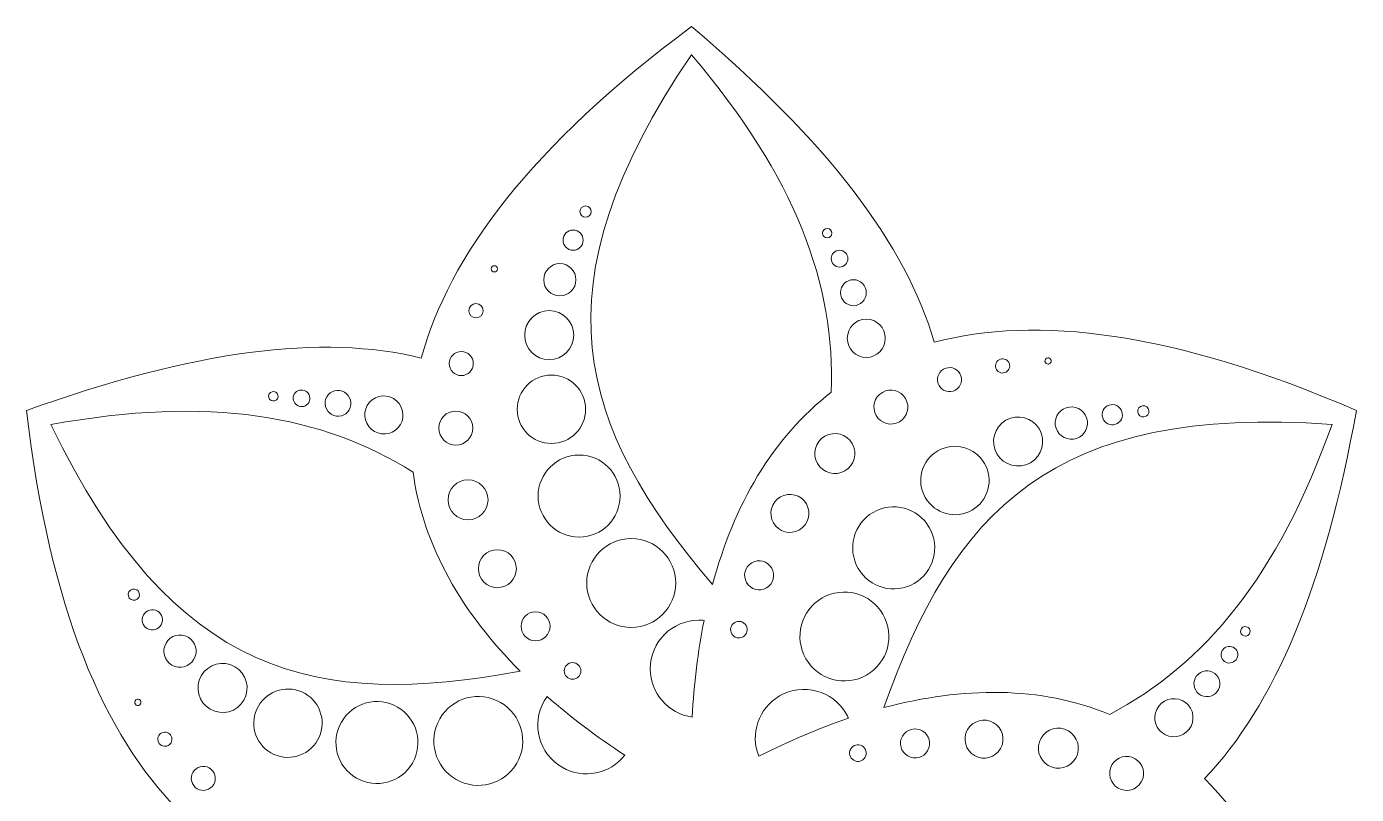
# Model space of a CAD drawing. Header units: millimetres. Extents: x -358 to 358, y -389 to 389.
# Drawn here: x -110 to 109.9, y 262.3 to 389.3 of the extents above; entities that cross this region are included whole.
import ezdxf

# ---------------------------------------------------------------- set-up
doc = ezdxf.new("R2010")
doc.units = ezdxf.units.MM
doc.header["$MEASUREMENT"] = 0
doc.layers.add('layer 1', color=7, linetype='Continuous')

msp = doc.modelspace()

# ---------------------------------------------------------------- linework, layer by layer
at = {"layer": 'layer 1', "lineweight": 9}
for points, knots in [([(109.9438, 198.7675), (106.1863, 231.5782), (97.0294, 252.5979), (84.8132, 264.8811), (84.8132, 264.8811), (96.4713, 277.024), (104.774, 296.9196), (109.9438, 325.7675), (109.9438, 325.7675), (79.65, 338.9186), (56.8682, 341.4985), (40.1225, 337.0605), (40.1225, 337.0605), (35.4354, 353.2282), (22.3568, 370.3664), (-0.0413, 389.2675), (-0.0413, 389.2675), (-26.5774, 369.6079), (-40.2024, 351.1681), (-44.732, 334.4469), (-44.732, 334.4469), (-61.0772, 338.4715), (-82.4585, 335.7141), (-110.0264, 325.7675), (-110.0264, 325.7675), (-106.2689, 292.9568), (-97.112, 271.9371), (-84.8958, 259.6539), (-84.8958, 259.6539), (-96.5539, 247.511), (-104.8566, 227.6154), (-110.0264, 198.7675), (-110.0264, 198.7675), (-79.7326, 185.6164), (-56.9508, 183.0365), (-40.2051, 187.4745), (-40.2051, 187.4745), (-35.518, 171.3068), (-22.4394, 154.1686), (-0.0413, 135.2675), (-0.0413, 135.2675), (26.4948, 154.9271), (40.1198, 173.3669), (44.6494, 190.0881), (44.6494, 190.0881), (60.9946, 186.0635), (82.3759, 188.8209), (109.9438, 198.7675)], [0, 0, 0, 0, 0.07692308, 0.07692308, 0.07692308, 0.07692308, 0.15384615, 0.15384615, 0.15384615, 0.15384615, 0.23076923, 0.23076923, 0.23076923, 0.23076923, 0.30769231, 0.30769231, 0.30769231, 0.30769231, 0.38461538, 0.38461538, 0.38461538, 0.38461538, 0.46153846, 0.46153846, 0.46153846, 0.46153846, 0.53846154, 0.53846154, 0.53846154, 0.53846154, 0.61538462, 0.61538462, 0.61538462, 0.61538462, 0.69230769, 0.69230769, 0.69230769, 0.69230769, 0.76923077, 0.76923077, 0.76923077, 0.76923077, 0.84615385, 0.84615385, 0.84615385, 0.84615385, 1, 1, 1, 1]), ([(23.0891, 328.798), (13.2586, 321.2312), (6.9636, 310.0219), (3.4417, 297.0092), (3.4417, 297.0092), (-18.7718, 322.9944), (-26.2431, 346.1304), (-0.0415, 384.6166), (-0.0415, 384.6166), (17.2397, 364.2708), (23.7495, 346.57), (23.0891, 328.798)], [0, 0, 0, 0, 0.25, 0.25, 0.25, 0.25, 0.5, 0.5, 0.5, 0.5, 1, 1, 1, 1]), ([(-16.6159, 358.6722), (-16.6159, 358.1547), (-17.0352, 357.7354), (-17.5527, 357.7354), (-17.5527, 357.7354), (-18.0698, 357.7354), (-18.4891, 358.1547), (-18.4891, 358.6722), (-18.4891, 358.6722), (-18.4891, 359.1894), (-18.0698, 359.6087), (-17.5527, 359.6087), (-17.5527, 359.6087), (-17.0352, 359.6087), (-16.6159, 359.1894), (-16.6159, 358.6722)], [0, 0, 0, 0, 0.2, 0.2, 0.2, 0.2, 0.4, 0.4, 0.4, 0.4, 0.6, 0.6, 0.6, 0.6, 1, 1, 1, 1]), ([(-17.9557, 353.9474), (-17.9557, 353.0252), (-18.7033, 352.2777), (-19.6255, 352.2777), (-19.6255, 352.2777), (-20.5477, 352.2777), (-21.2953, 353.0252), (-21.2953, 353.9474), (-21.2953, 353.9474), (-21.2953, 354.8696), (-20.5477, 355.6172), (-19.6255, 355.6172), (-19.6255, 355.6172), (-18.7033, 355.6172), (-17.9557, 354.8696), (-17.9557, 353.9474)], [0, 0, 0, 0, 0.2, 0.2, 0.2, 0.2, 0.4, 0.4, 0.4, 0.4, 0.6, 0.6, 0.6, 0.6, 1, 1, 1, 1]), ([(22.4064, 354.3014), (21.9711, 354.3014), (21.6232, 354.6571), (21.6232, 355.0908), (21.6232, 355.0908), (21.6232, 355.5242), (21.9713, 355.8801), (22.4064, 355.8801), (22.4064, 355.8801), (22.8414, 355.8801), (23.1896, 355.5244), (23.1896, 355.0908), (23.1896, 355.0908), (23.1896, 354.6571), (22.8416, 354.3014), (22.4064, 354.3014)], [0, 0, 0, 0, 0.2, 0.2, 0.2, 0.2, 0.4, 0.4, 0.4, 0.4, 0.6, 0.6, 0.6, 0.6, 1, 1, 1, 1]), ([(24.4446, 349.5002), (23.6808, 349.5002), (23.0705, 350.1246), (23.0705, 350.8854), (23.0705, 350.8854), (23.0705, 351.6459), (23.6813, 352.2706), (24.4446, 352.2706), (24.4446, 352.2706), (25.208, 352.2706), (25.819, 351.6462), (25.819, 350.8854), (25.819, 350.8854), (25.819, 350.1246), (25.2083, 349.5002), (24.4446, 349.5002)], [0, 0, 0, 0, 0.2, 0.2, 0.2, 0.2, 0.4, 0.4, 0.4, 0.4, 0.6, 0.6, 0.6, 0.6, 1, 1, 1, 1]), ([(-19.1496, 347.3925), (-19.1496, 345.9186), (-20.3443, 344.7239), (-21.8183, 344.7239), (-21.8183, 344.7239), (-23.2922, 344.7239), (-24.4869, 345.9186), (-24.4869, 347.3925), (-24.4869, 347.3925), (-24.4869, 348.8665), (-23.2922, 350.0612), (-21.8183, 350.0612), (-21.8183, 350.0612), (-20.3443, 350.0612), (-19.1496, 348.8665), (-19.1496, 347.3925)], [0, 0, 0, 0, 0.2, 0.2, 0.2, 0.2, 0.4, 0.4, 0.4, 0.4, 0.6, 0.6, 0.6, 0.6, 1, 1, 1, 1]), ([(-32.1245, 349.1937), (-32.1245, 348.9078), (-32.3553, 348.677), (-32.6412, 348.677), (-32.6412, 348.677), (-32.9271, 348.677), (-33.1578, 348.9078), (-33.1578, 349.1937), (-33.1578, 349.1937), (-33.1578, 349.4796), (-32.9271, 349.7103), (-32.6412, 349.7103), (-32.6412, 349.7103), (-32.3553, 349.7103), (-32.1245, 349.4796), (-32.1245, 349.1937)], [0, 0, 0, 0, 0.2, 0.2, 0.2, 0.2, 0.4, 0.4, 0.4, 0.4, 0.6, 0.6, 0.6, 0.6, 1, 1, 1, 1]), ([(26.7395, 343.1061), (25.555, 343.1061), (24.6084, 344.0744), (24.6084, 345.2545), (24.6084, 345.2545), (24.6084, 346.4339), (25.5555, 347.4029), (26.7395, 347.4029), (26.7395, 347.4029), (27.9235, 347.4029), (28.8713, 346.4346), (28.8713, 345.2545), (28.8713, 345.2545), (28.8713, 344.0744), (27.9241, 343.1061), (26.7395, 343.1061)], [0, 0, 0, 0, 0.2, 0.2, 0.2, 0.2, 0.4, 0.4, 0.4, 0.4, 0.6, 0.6, 0.6, 0.6, 1, 1, 1, 1]), ([(-34.5144, 342.2714), (-34.5144, 341.622), (-35.0398, 341.0966), (-35.6892, 341.0966), (-35.6892, 341.0966), (-36.3385, 341.0966), (-36.8639, 341.622), (-36.8639, 342.2714), (-36.8639, 342.2714), (-36.8639, 342.9208), (-36.3385, 343.4461), (-35.6892, 343.4461), (-35.6892, 343.4461), (-35.0398, 343.4461), (-34.5144, 342.9208), (-34.5144, 342.2714)], [0, 0, 0, 0, 0.2, 0.2, 0.2, 0.2, 0.4, 0.4, 0.4, 0.4, 0.6, 0.6, 0.6, 0.6, 1, 1, 1, 1]), ([(-19.5176, 338.2458), (-19.5176, 336.0034), (-21.3352, 334.1856), (-23.5777, 334.1856), (-23.5777, 334.1856), (-25.8201, 334.1856), (-27.6379, 336.0034), (-27.6379, 338.2458), (-27.6379, 338.2458), (-27.6379, 340.4883), (-25.8201, 342.3059), (-23.5777, 342.3059), (-23.5777, 342.3059), (-21.3352, 342.3059), (-19.5176, 340.4883), (-19.5176, 338.2458)], [0, 0, 0, 0, 0.2, 0.2, 0.2, 0.2, 0.4, 0.4, 0.4, 0.4, 0.6, 0.6, 0.6, 0.6, 1, 1, 1, 1]), ([(28.869, 334.5518), (27.1233, 334.5518), (25.7281, 335.9789), (25.7281, 337.718), (25.7281, 337.718), (25.7281, 339.4565), (27.1241, 340.8843), (28.869, 340.8843), (28.869, 340.8843), (30.614, 340.8843), (32.0108, 339.4574), (32.0108, 337.718), (32.0108, 337.718), (32.0108, 335.9789), (30.6148, 334.5518), (28.869, 334.5518)], [0, 0, 0, 0, 0.2, 0.2, 0.2, 0.2, 0.4, 0.4, 0.4, 0.4, 0.6, 0.6, 0.6, 0.6, 1, 1, 1, 1]), ([(-38.1208, 331.5392), (-39.2208, 331.5392), (-40.1111, 332.4297), (-40.1111, 333.5297), (-40.1111, 333.5297), (-40.1111, 334.6295), (-39.2206, 335.52), (-38.1208, 335.52), (-38.1208, 335.52), (-37.0207, 335.52), (-36.1302, 334.6297), (-36.1302, 333.5297), (-36.1302, 333.5297), (-36.1302, 332.4297), (-37.0207, 331.5392), (-38.1208, 331.5392)], [0, 0, 0, 0, 0.2, 0.2, 0.2, 0.2, 0.4, 0.4, 0.4, 0.4, 0.6, 0.6, 0.6, 0.6, 1, 1, 1, 1]), ([(52.0075, 332.124), (51.4451, 331.7994), (50.7276, 331.9916), (50.4028, 332.554), (50.4028, 332.554), (50.0782, 333.1164), (50.2704, 333.834), (50.8328, 334.1588), (50.8328, 334.1588), (51.3952, 334.4834), (52.1128, 334.2912), (52.4376, 333.7288), (52.4376, 333.7288), (52.7622, 333.1664), (52.5699, 332.4488), (52.0075, 332.124)], [0, 0, 0, 0, 0.2, 0.2, 0.2, 0.2, 0.4, 0.4, 0.4, 0.4, 0.6, 0.6, 0.6, 0.6, 1, 1, 1, 1]), ([(58.4916, 333.7046), (58.3486, 333.9522), (58.4331, 334.2674), (58.6806, 334.4103), (58.6806, 334.4103), (58.9283, 334.5533), (59.2435, 334.4688), (59.3865, 334.2213), (59.3865, 334.2213), (59.5294, 333.9736), (59.445, 333.6584), (59.1973, 333.5154), (59.1973, 333.5154), (58.9498, 333.3725), (58.6345, 333.457), (58.4916, 333.7046)], [0, 0, 0, 0, 0.2, 0.2, 0.2, 0.2, 0.4, 0.4, 0.4, 0.4, 0.6, 0.6, 0.6, 0.6, 1, 1, 1, 1]), ([(43.6292, 329.1525), (42.6765, 328.6025), (41.46, 328.9284), (40.91, 329.8811), (40.91, 329.8811), (40.36, 330.8338), (40.6861, 332.0501), (41.6386, 332.6001), (41.6386, 332.6001), (42.5912, 333.15), (43.8076, 332.824), (44.3575, 331.8715), (44.3575, 331.8715), (44.9075, 330.9189), (44.5817, 329.7025), (43.6292, 329.1525)], [0, 0, 0, 0, 0.2, 0.2, 0.2, 0.2, 0.4, 0.4, 0.4, 0.4, 0.6, 0.6, 0.6, 0.6, 1, 1, 1, 1]), ([(-17.5614, 325.9649), (-17.5614, 322.8414), (-20.0932, 320.3096), (-23.2166, 320.3096), (-23.2166, 320.3096), (-26.3401, 320.3096), (-28.872, 322.8414), (-28.872, 325.9649), (-28.872, 325.9649), (-28.872, 329.0883), (-26.3401, 331.6201), (-23.2166, 331.6201), (-23.2166, 331.6201), (-20.0932, 331.6201), (-17.5614, 329.0883), (-17.5614, 325.9649)], [0, 0, 0, 0, 0.2, 0.2, 0.2, 0.2, 0.4, 0.4, 0.4, 0.4, 0.6, 0.6, 0.6, 0.6, 1, 1, 1, 1]), ([(-46.0931, 315.564), (-44.4553, 303.2671), (-37.8954, 292.2111), (-28.3871, 282.6547), (-28.3871, 282.6547), (-61.9975, 276.4098), (-85.7698, 281.5075), (-105.9988, 323.442), (-105.9988, 323.442), (-79.738, 328.235), (-61.1539, 325.0221), (-46.0931, 315.564)], [0, 0, 0, 0, 0.25, 0.25, 0.25, 0.25, 0.5, 0.5, 0.5, 0.5, 1, 1, 1, 1]), ([(-68.5211, 327.7247), (-68.7387, 327.3478), (-69.2208, 327.2245), (-69.5963, 327.4411), (-69.5963, 327.4411), (-69.9717, 327.658), (-70.1059, 328.1373), (-69.8884, 328.514), (-69.8884, 328.514), (-69.6709, 328.8909), (-69.1886, 329.0146), (-68.8132, 328.7977), (-68.8132, 328.7977), (-68.4377, 328.581), (-68.3034, 328.1016), (-68.5211, 327.7247)], [0, 0, 0, 0, 0.2, 0.2, 0.2, 0.2, 0.4, 0.4, 0.4, 0.4, 0.6, 0.6, 0.6, 0.6, 1, 1, 1, 1]), ([(-63.3441, 327.0892), (-63.726, 326.4278), (-64.5719, 326.2114), (-65.2307, 326.5918), (-65.2307, 326.5918), (-65.8893, 326.9721), (-66.1249, 327.8133), (-65.7433, 328.4744), (-65.7433, 328.4744), (-65.3616, 329.1355), (-64.5154, 329.3526), (-63.8565, 328.9722), (-63.8565, 328.9722), (-63.1976, 328.5917), (-62.9621, 327.7507), (-63.3441, 327.0892)], [0, 0, 0, 0, 0.2, 0.2, 0.2, 0.2, 0.4, 0.4, 0.4, 0.4, 0.6, 0.6, 0.6, 0.6, 1, 1, 1, 1]), ([(-56.6592, 325.8796), (-57.2515, 324.8538), (-58.5633, 324.5182), (-59.5854, 325.1082), (-59.5854, 325.1082), (-60.6068, 325.698), (-60.9723, 327.0027), (-60.3804, 328.0282), (-60.3804, 328.0282), (-59.7883, 329.0534), (-58.4758, 329.3901), (-57.4539, 328.8), (-57.4539, 328.8), (-56.4318, 328.21), (-56.0668, 326.9055), (-56.6592, 325.8796)], [0, 0, 0, 0, 0.2, 0.2, 0.2, 0.2, 0.4, 0.4, 0.4, 0.4, 0.6, 0.6, 0.6, 0.6, 1, 1, 1, 1]), ([(-48.1862, 323.4467), (-49.0591, 321.9349), (-50.9925, 321.4402), (-52.4987, 322.3098), (-52.4987, 322.3098), (-54.0043, 323.179), (-54.5427, 325.1019), (-53.6703, 326.6129), (-53.6703, 326.6129), (-52.7978, 328.1242), (-50.8636, 328.6204), (-49.3574, 327.7507), (-49.3574, 327.7507), (-47.8512, 326.8811), (-47.3132, 324.9586), (-48.1862, 323.4467)], [0, 0, 0, 0, 0.2, 0.2, 0.2, 0.2, 0.4, 0.4, 0.4, 0.4, 0.6, 0.6, 0.6, 0.6, 1, 1, 1, 1]), ([(34.3425, 323.9035), (32.9985, 323.1276), (31.2814, 323.5876), (30.5054, 324.9318), (30.5054, 324.9318), (29.7295, 326.2758), (30.1895, 327.9928), (31.5335, 328.7689), (31.5335, 328.7689), (32.8777, 329.5448), (34.5947, 329.0848), (35.3708, 327.7408), (35.3708, 327.7408), (36.1467, 326.3966), (35.6867, 324.6796), (34.3425, 323.9035)], [0, 0, 0, 0, 0.2, 0.2, 0.2, 0.2, 0.4, 0.4, 0.4, 0.4, 0.6, 0.6, 0.6, 0.6, 1, 1, 1, 1]), ([(-36.2278, 322.8628), (-36.2278, 321.3108), (-37.4848, 320.0538), (-39.0368, 320.0538), (-39.0368, 320.0538), (-40.5887, 320.0538), (-41.8457, 321.3108), (-41.8457, 322.8628), (-41.8457, 322.8628), (-41.8457, 324.4148), (-40.5887, 325.6718), (-39.0368, 325.6718), (-39.0368, 325.6718), (-37.4848, 325.6718), (-36.2278, 324.4148), (-36.2278, 322.8628)], [0, 0, 0, 0, 0.2, 0.2, 0.2, 0.2, 0.4, 0.4, 0.4, 0.4, 0.6, 0.6, 0.6, 0.6, 1, 1, 1, 1]), ([(69.1409, 275.5014), (57.6726, 280.2315), (44.8176, 280.0782), (31.7875, 276.622), (31.7875, 276.622), (43.1844, 308.852), (59.4852, 326.8905), (105.916, 323.4421), (105.916, 323.4421), (96.9365, 298.3033), (84.862, 283.8154), (69.1409, 275.5014)], [0, 0, 0, 0, 0.25, 0.25, 0.25, 0.25, 0.5, 0.5, 0.5, 0.5, 1, 1, 1, 1]), ([(60.4796, 322.3552), (59.7426, 323.6315), (60.18, 325.2636), (61.4563, 326.0004), (61.4563, 326.0004), (62.7329, 326.7375), (64.3648, 326.3002), (65.1018, 325.0238), (65.1018, 325.0238), (65.8388, 323.7473), (65.4015, 322.1152), (64.125, 321.3782), (64.125, 321.3782), (62.8485, 320.6414), (61.2166, 321.0786), (60.4796, 322.3552)], [0, 0, 0, 0, 0.2, 0.2, 0.2, 0.2, 0.4, 0.4, 0.4, 0.4, 0.6, 0.6, 0.6, 0.6, 1, 1, 1, 1]), ([(70.3986, 323.6218), (69.6, 323.1608), (68.5788, 323.4343), (68.1176, 324.233), (68.1176, 324.233), (67.6566, 325.0317), (67.9303, 326.0529), (68.7288, 326.5139), (68.7288, 326.5139), (69.5275, 326.9751), (70.5487, 326.7014), (71.0099, 325.9027), (71.0099, 325.9027), (71.4709, 325.104), (71.1973, 324.083), (70.3986, 323.6218)], [0, 0, 0, 0, 0.2, 0.2, 0.2, 0.2, 0.4, 0.4, 0.4, 0.4, 0.6, 0.6, 0.6, 0.6, 1, 1, 1, 1]), ([(75.1604, 324.8239), (74.7121, 324.5651), (74.1395, 324.7186), (73.8807, 325.1667), (73.8807, 325.1667), (73.6222, 325.6147), (73.7755, 326.1875), (74.2238, 326.4462), (74.2238, 326.4462), (74.6715, 326.7048), (75.2443, 326.5513), (75.5029, 326.1033), (75.5029, 326.1033), (75.7617, 325.6552), (75.6082, 325.0824), (75.1604, 324.8239)], [0, 0, 0, 0, 0.2, 0.2, 0.2, 0.2, 0.4, 0.4, 0.4, 0.4, 0.6, 0.6, 0.6, 0.6, 1, 1, 1, 1]), ([(56.0196, 317.1235), (54.0777, 316.0024), (51.5946, 316.6675), (50.4733, 318.6098), (50.4733, 318.6098), (49.3522, 320.5517), (50.0175, 323.0348), (51.9594, 324.156), (51.9594, 324.156), (53.9015, 325.2773), (56.3846, 324.6119), (57.5057, 322.6699), (57.5057, 322.6699), (58.627, 320.7277), (57.9617, 318.2448), (56.0196, 317.1235)], [0, 0, 0, 0, 0.2, 0.2, 0.2, 0.2, 0.4, 0.4, 0.4, 0.4, 0.6, 0.6, 0.6, 0.6, 1, 1, 1, 1]), ([(26.5392, 320.2993), (27.4537, 318.7152), (26.9114, 316.691), (25.3273, 315.7765), (25.3273, 315.7765), (23.7433, 314.8618), (21.7193, 315.4043), (20.8048, 316.9884), (20.8048, 316.9884), (19.8903, 318.5724), (20.4326, 320.5964), (22.0166, 321.5109), (22.0166, 321.5109), (23.6005, 322.4256), (25.6246, 321.8833), (26.5392, 320.2993)], [0, 0, 0, 0, 0.2, 0.2, 0.2, 0.2, 0.4, 0.4, 0.4, 0.4, 0.6, 0.6, 0.6, 0.6, 1, 1, 1, 1]), ([(46.3622, 309.2891), (43.6571, 307.7272), (40.1986, 308.6539), (38.6369, 311.3589), (38.6369, 311.3589), (37.0752, 314.064), (38.002, 317.5225), (40.7069, 319.0844), (40.7069, 319.0844), (43.4118, 320.6461), (46.8703, 319.7193), (48.4322, 317.0142), (48.4322, 317.0142), (49.9939, 314.3093), (49.0672, 310.8508), (46.3622, 309.2891)], [0, 0, 0, 0, 0.2, 0.2, 0.2, 0.2, 0.4, 0.4, 0.4, 0.4, 0.6, 0.6, 0.6, 0.6, 1, 1, 1, 1]), ([(-11.8455, 311.6178), (-11.8455, 307.871), (-14.8826, 304.8339), (-18.6294, 304.8339), (-18.6294, 304.8339), (-22.3762, 304.8339), (-25.4132, 307.871), (-25.4132, 311.6178), (-25.4132, 311.6178), (-25.4132, 315.3646), (-22.3762, 318.4016), (-18.6294, 318.4016), (-18.6294, 318.4016), (-14.8826, 318.4016), (-11.8455, 315.3646), (-11.8455, 311.6178)], [0, 0, 0, 0, 0.2, 0.2, 0.2, 0.2, 0.4, 0.4, 0.4, 0.4, 0.6, 0.6, 0.6, 0.6, 1, 1, 1, 1]), ([(-33.6971, 310.9919), (-33.6971, 309.1627), (-35.1789, 307.6811), (-37.008, 307.6811), (-37.008, 307.6811), (-38.837, 307.6811), (-40.3187, 309.1629), (-40.3187, 310.9919), (-40.3187, 310.9919), (-40.3187, 312.821), (-38.8372, 314.3028), (-37.008, 314.3028), (-37.008, 314.3028), (-35.1789, 314.3028), (-33.6971, 312.821), (-33.6971, 310.9919)], [0, 0, 0, 0, 0.2, 0.2, 0.2, 0.2, 0.4, 0.4, 0.4, 0.4, 0.6, 0.6, 0.6, 0.6, 1, 1, 1, 1]), ([(13.5133, 307.1725), (12.6448, 308.6767), (13.1599, 310.5989), (14.6641, 311.4675), (14.6641, 311.4675), (16.1685, 312.336), (18.0905, 311.8211), (18.959, 310.3167), (18.959, 310.3167), (19.8276, 308.8121), (19.3126, 306.8902), (17.8083, 306.0216), (17.8083, 306.0216), (16.3039, 305.153), (14.3819, 305.668), (13.5133, 307.1725)], [0, 0, 0, 0, 0.2, 0.2, 0.2, 0.2, 0.4, 0.4, 0.4, 0.4, 0.6, 0.6, 0.6, 0.6, 1, 1, 1, 1]), ([(27.5283, 299.6485), (25.6549, 302.8933), (26.7665, 307.042), (30.0114, 308.9154), (30.0114, 308.9154), (33.2561, 310.7888), (37.4049, 309.6772), (39.2783, 306.4323), (39.2783, 306.4323), (41.1516, 303.1875), (40.0399, 299.0388), (36.7952, 297.1654), (36.7952, 297.1654), (33.5503, 295.292), (29.4017, 296.4036), (27.5283, 299.6485)], [0, 0, 0, 0, 0.2, 0.2, 0.2, 0.2, 0.4, 0.4, 0.4, 0.4, 0.6, 0.6, 0.6, 0.6, 1, 1, 1, 1]), ([(-2.6581, 297.232), (-2.6581, 293.1696), (-5.9509, 289.8767), (-10.0134, 289.8767), (-10.0134, 289.8767), (-14.0757, 289.8767), (-17.3687, 293.1696), (-17.3687, 297.232), (-17.3687, 297.232), (-17.3687, 301.2945), (-14.0757, 304.5873), (-10.0134, 304.5873), (-10.0134, 304.5873), (-5.9509, 304.5873), (-2.6581, 301.2945), (-2.6581, 297.232)], [0, 0, 0, 0, 0.2, 0.2, 0.2, 0.2, 0.4, 0.4, 0.4, 0.4, 0.6, 0.6, 0.6, 0.6, 1, 1, 1, 1]), ([(-32.1529, 296.4586), (-33.8898, 296.4586), (-35.297, 297.8657), (-35.297, 299.6027), (-35.297, 299.6027), (-35.297, 301.3399), (-33.89, 302.7469), (-32.1529, 302.7469), (-32.1529, 302.7469), (-30.4157, 302.7469), (-29.0087, 301.3399), (-29.0087, 299.6027), (-29.0087, 299.6027), (-29.0087, 297.8656), (-30.4157, 296.4586), (-32.1529, 296.4586)], [0, 0, 0, 0, 0.2, 0.2, 0.2, 0.2, 0.4, 0.4, 0.4, 0.4, 0.6, 0.6, 0.6, 0.6, 1, 1, 1, 1]), ([(12.3439, 296.4267), (11.1952, 295.7634), (9.7282, 296.1566), (9.0649, 297.3054), (9.0649, 297.3054), (8.4018, 298.4541), (8.7947, 299.9211), (9.9435, 300.5844), (9.9435, 300.5844), (11.0923, 301.2475), (12.5593, 300.8546), (13.2226, 299.7058), (13.2226, 299.7058), (13.8857, 298.5572), (13.4925, 297.0898), (12.3439, 296.4267)], [0, 0, 0, 0, 0.2, 0.2, 0.2, 0.2, 0.4, 0.4, 0.4, 0.4, 0.6, 0.6, 0.6, 0.6, 1, 1, 1, 1]), ([(-91.8176, 296.1159), (-91.3693, 295.8571), (-91.216, 295.2843), (-91.4747, 294.8362), (-91.4747, 294.8362), (-91.7333, 294.3883), (-92.3059, 294.2348), (-92.7542, 294.4935), (-92.7542, 294.4935), (-93.202, 294.7521), (-93.3555, 295.3249), (-93.0969, 295.7728), (-93.0969, 295.7728), (-92.8382, 296.2209), (-92.2654, 296.3744), (-91.8176, 296.1159)], [0, 0, 0, 0, 0.2, 0.2, 0.2, 0.2, 0.4, 0.4, 0.4, 0.4, 0.6, 0.6, 0.6, 0.6, 1, 1, 1, 1]), ([(18.883, 284.7081), (16.8517, 288.2263), (18.057, 292.7245), (21.5752, 294.7556), (21.5752, 294.7556), (25.0934, 296.7869), (29.5914, 295.5816), (31.6226, 292.0634), (31.6226, 292.0634), (33.6539, 288.5452), (32.4487, 284.0472), (28.9305, 282.0159), (28.9305, 282.0159), (25.4123, 279.9847), (20.9142, 281.1899), (18.883, 284.7081)], [0, 0, 0, 0, 0.2, 0.2, 0.2, 0.2, 0.4, 0.4, 0.4, 0.4, 0.6, 0.6, 0.6, 0.6, 1, 1, 1, 1]), ([(-88.3956, 292.5931), (-87.5971, 292.132), (-87.3234, 291.1109), (-87.7844, 290.3122), (-87.7844, 290.3122), (-88.2456, 289.5135), (-89.2668, 289.2398), (-90.0654, 289.7009), (-90.0654, 289.7009), (-90.8641, 290.162), (-91.1377, 291.1833), (-90.6767, 291.982), (-90.6767, 291.982), (-90.2155, 292.7807), (-89.1943, 293.0542), (-88.3956, 292.5931)], [0, 0, 0, 0, 0.2, 0.2, 0.2, 0.2, 0.4, 0.4, 0.4, 0.4, 0.6, 0.6, 0.6, 0.6, 1, 1, 1, 1]), ([(-23.4314, 290.0731), (-23.4314, 288.7467), (-24.5055, 287.6726), (-25.8319, 287.6726), (-25.8319, 287.6726), (-27.1583, 287.6726), (-28.2323, 288.7467), (-28.2323, 290.0731), (-28.2323, 290.0731), (-28.2323, 291.3995), (-27.1583, 292.4735), (-25.8319, 292.4735), (-25.8319, 292.4735), (-24.5056, 292.4735), (-23.4314, 291.3993), (-23.4314, 290.0731)], [0, 0, 0, 0, 0.2, 0.2, 0.2, 0.2, 0.4, 0.4, 0.4, 0.4, 0.6, 0.6, 0.6, 0.6, 1, 1, 1, 1]), ([(0.0648, 275.0667), (-3.8484, 275.6143), (-6.8595, 278.9747), (-6.8595, 283.039), (-6.8595, 283.039), (-6.8595, 287.4853), (-3.2555, 291.0893), (1.1908, 291.0893), (1.1908, 291.0893), (1.4773, 291.0893), (1.7604, 291.0744), (2.0392, 291.045), (2.0392, 291.045), (1.0103, 285.9062), (0.3661, 280.5464), (0.0648, 275.0667)], [0, 0, 0, 0, 0.2, 0.2, 0.2, 0.2, 0.4, 0.4, 0.4, 0.4, 0.6, 0.6, 0.6, 0.6, 1, 1, 1, 1]), ([(8.4896, 288.3287), (7.8325, 287.9493), (6.9933, 288.1742), (6.6138, 288.8313), (6.6138, 288.8313), (6.2343, 289.4885), (6.4592, 290.3276), (7.1164, 290.707), (7.1164, 290.707), (7.7737, 291.0866), (8.6128, 290.8617), (8.9922, 290.2044), (8.9922, 290.2044), (9.3717, 289.5472), (9.1468, 288.7081), (8.4896, 288.3287)], [0, 0, 0, 0, 0.2, 0.2, 0.2, 0.2, 0.4, 0.4, 0.4, 0.4, 0.6, 0.6, 0.6, 0.6, 1, 1, 1, 1]), ([(-83.3159, 288.2818), (-82.0394, 287.5448), (-81.6022, 285.9129), (-82.3392, 284.6362), (-82.3392, 284.6362), (-83.0761, 283.3599), (-84.7081, 282.9225), (-85.9844, 283.6596), (-85.9844, 283.6596), (-87.2611, 284.3966), (-87.6983, 286.0285), (-86.9614, 287.305), (-86.9614, 287.305), (-86.2244, 288.5814), (-84.5923, 289.0188), (-83.3159, 288.2818)], [0, 0, 0, 0, 0.2, 0.2, 0.2, 0.2, 0.4, 0.4, 0.4, 0.4, 0.6, 0.6, 0.6, 0.6, 1, 1, 1, 1]), ([(90.8862, 288.8442), (90.6685, 289.2211), (90.8027, 289.7002), (91.1783, 289.917), (91.1783, 289.917), (91.5537, 290.1337), (92.036, 290.0104), (92.2535, 289.6337), (92.2535, 289.6337), (92.471, 289.2568), (92.3369, 288.7773), (91.9616, 288.5606), (91.9616, 288.5606), (91.586, 288.3438), (91.1037, 288.4673), (90.8862, 288.8442)], [0, 0, 0, 0, 0.2, 0.2, 0.2, 0.2, 0.4, 0.4, 0.4, 0.4, 0.6, 0.6, 0.6, 0.6, 1, 1, 1, 1]), ([(87.7474, 284.6785), (87.3655, 285.3399), (87.6011, 286.1807), (88.2599, 286.5611), (88.2599, 286.5611), (88.9185, 286.9413), (89.7649, 286.7246), (90.1467, 286.0637), (90.1467, 286.0637), (90.5282, 285.4026), (90.2931, 284.5611), (89.6342, 284.1807), (89.6342, 284.1807), (88.9753, 283.8003), (88.1291, 284.017), (87.7474, 284.6785)], [0, 0, 0, 0, 0.2, 0.2, 0.2, 0.2, 0.4, 0.4, 0.4, 0.4, 0.6, 0.6, 0.6, 0.6, 1, 1, 1, 1]), ([(-75.5785, 283.3896), (-73.6365, 282.2685), (-72.9711, 279.7856), (-74.0925, 277.8433), (-74.0925, 277.8433), (-75.2137, 275.9014), (-77.6967, 275.2361), (-79.6388, 276.3572), (-79.6388, 276.3572), (-81.5809, 277.4785), (-82.246, 279.9616), (-81.1249, 281.9035), (-81.1249, 281.9035), (-80.0035, 283.8456), (-77.5206, 284.5109), (-75.5785, 283.3896)], [0, 0, 0, 0, 0.2, 0.2, 0.2, 0.2, 0.4, 0.4, 0.4, 0.4, 0.6, 0.6, 0.6, 0.6, 1, 1, 1, 1]), ([(-18.3455, 282.6861), (-18.3455, 281.9273), (-18.9599, 281.3129), (-19.7187, 281.3129), (-19.7187, 281.3129), (-20.4776, 281.3129), (-21.0918, 281.9271), (-21.0918, 282.6861), (-21.0918, 282.6861), (-21.0918, 283.4451), (-20.4776, 284.0592), (-19.7187, 284.0592), (-19.7187, 284.0592), (-18.9597, 284.0592), (-18.3455, 283.4451), (-18.3455, 282.6861)], [0, 0, 0, 0, 0.2, 0.2, 0.2, 0.2, 0.4, 0.4, 0.4, 0.4, 0.6, 0.6, 0.6, 0.6, 1, 1, 1, 1]), ([(83.3574, 279.494), (82.7652, 280.5198), (83.1304, 281.8237), (84.1524, 282.4138), (84.1524, 282.4138), (85.1739, 283.0035), (86.4865, 282.6677), (87.0786, 281.6424), (87.0786, 281.6424), (87.6705, 280.617), (87.3058, 279.312), (86.2839, 278.722), (86.2839, 278.722), (85.2618, 278.1319), (83.9497, 278.4681), (83.3574, 279.494)], [0, 0, 0, 0, 0.2, 0.2, 0.2, 0.2, 0.4, 0.4, 0.4, 0.4, 0.6, 0.6, 0.6, 0.6, 1, 1, 1, 1]), ([(-61.8948, 271.2182), (-63.4567, 268.5131), (-66.9152, 267.5864), (-69.6203, 269.148), (-69.6203, 269.148), (-72.3252, 270.7097), (-73.2518, 274.1683), (-71.6901, 276.8734), (-71.6901, 276.8734), (-70.1284, 279.5783), (-66.6699, 280.505), (-63.9649, 278.9433), (-63.9649, 278.9433), (-61.2598, 277.3816), (-60.3331, 273.9231), (-61.8948, 271.2182)], [0, 0, 0, 0, 0.2, 0.2, 0.2, 0.2, 0.4, 0.4, 0.4, 0.4, 0.6, 0.6, 0.6, 0.6, 1, 1, 1, 1]), ([(-28.9376, 267.436), (-30.9687, 263.9178), (-35.4669, 262.7126), (-38.9851, 264.7438), (-38.9851, 264.7438), (-42.5033, 266.7751), (-43.7086, 271.2731), (-41.6773, 274.7913), (-41.6773, 274.7913), (-39.6461, 278.3095), (-35.148, 279.5148), (-31.6298, 277.4835), (-31.6298, 277.4835), (-28.1116, 275.4523), (-26.9064, 270.9542), (-28.9376, 267.436)], [0, 0, 0, 0, 0.2, 0.2, 0.2, 0.2, 0.4, 0.4, 0.4, 0.4, 0.6, 0.6, 0.6, 0.6, 1, 1, 1, 1]), ([(11.0961, 268.5753), (9.6139, 272.2379), (11.0184, 276.5258), (14.5383, 278.5581), (14.5383, 278.5581), (18.3888, 280.7812), (23.312, 279.462), (25.5351, 275.6113), (25.5351, 275.6113), (25.6784, 275.3633), (25.8071, 275.1106), (25.921, 274.8545), (25.921, 274.8545), (20.9561, 273.1762), (15.9924, 271.0541), (11.0961, 268.5753)], [0, 0, 0, 0, 0.2, 0.2, 0.2, 0.2, 0.4, 0.4, 0.4, 0.4, 0.6, 0.6, 0.6, 0.6, 1, 1, 1, 1]), ([(-91.3631, 277.9457), (-91.1156, 277.8028), (-91.0311, 277.4876), (-91.1741, 277.2399), (-91.1741, 277.2399), (-91.317, 276.9923), (-91.6322, 276.9079), (-91.8798, 277.0508), (-91.8798, 277.0508), (-92.1274, 277.1938), (-92.2119, 277.509), (-92.069, 277.7565), (-92.069, 277.7565), (-91.926, 278.0042), (-91.6108, 278.0887), (-91.3631, 277.9457)], [0, 0, 0, 0, 0.2, 0.2, 0.2, 0.2, 0.4, 0.4, 0.4, 0.4, 0.6, 0.6, 0.6, 0.6, 1, 1, 1, 1]), ([(-48.682, 276.7199), (-45.4372, 274.8465), (-44.3256, 270.6978), (-46.199, 267.453), (-46.199, 267.453), (-48.0724, 264.2081), (-52.221, 263.0965), (-55.4659, 264.9699), (-55.4659, 264.9699), (-58.7106, 266.8433), (-59.8223, 270.9919), (-57.9489, 274.2368), (-57.9489, 274.2368), (-56.0756, 277.4817), (-51.9268, 278.5933), (-48.682, 276.7199)], [0, 0, 0, 0, 0.2, 0.2, 0.2, 0.2, 0.4, 0.4, 0.4, 0.4, 0.6, 0.6, 0.6, 0.6, 1, 1, 1, 1]), ([(-11.0727, 268.7589), (-13.5036, 265.6439), (-17.9192, 264.7164), (-21.4391, 266.7485), (-21.4391, 266.7485), (-25.2897, 268.9716), (-26.6088, 273.8948), (-24.3856, 277.7455), (-24.3856, 277.7455), (-24.2424, 277.9935), (-24.0878, 278.2313), (-23.9231, 278.458), (-23.9231, 278.458), (-19.9871, 274.9975), (-15.6676, 271.7598), (-11.0727, 268.7589)], [0, 0, 0, 0, 0.2, 0.2, 0.2, 0.2, 0.4, 0.4, 0.4, 0.4, 0.6, 0.6, 0.6, 0.6, 1, 1, 1, 1]), ([(81.3269, 272.2349), (79.8206, 271.3653), (77.8868, 271.8607), (77.0138, 273.3726), (77.0138, 273.3726), (76.1411, 274.8845), (76.6793, 276.8062), (78.1856, 277.6757), (78.1856, 277.6757), (79.6911, 278.545), (81.6255, 278.05), (82.4979, 276.5389), (82.4979, 276.5389), (83.3705, 275.0276), (82.8331, 273.1045), (81.3269, 272.2349)], [0, 0, 0, 0, 0.2, 0.2, 0.2, 0.2, 0.4, 0.4, 0.4, 0.4, 0.6, 0.6, 0.6, 0.6, 1, 1, 1, 1]), ([(46.7757, 268.6864), (45.2713, 269.5549), (44.7561, 271.4769), (45.6249, 272.9813), (45.6249, 272.9813), (46.4933, 274.4857), (48.4154, 275.0006), (49.9198, 274.1322), (49.9198, 274.1322), (51.4242, 273.2637), (51.9392, 271.3417), (51.0708, 269.8373), (51.0708, 269.8373), (50.202, 268.3328), (48.28, 267.8178), (46.7757, 268.6864)], [0, 0, 0, 0, 0.2, 0.2, 0.2, 0.2, 0.4, 0.4, 0.4, 0.4, 0.6, 0.6, 0.6, 0.6, 1, 1, 1, 1]), ([(35.7341, 268.6212), (34.5853, 269.2845), (34.1922, 270.7515), (34.8555, 271.9002), (34.8555, 271.9002), (35.5187, 273.0488), (36.9857, 273.4421), (38.1345, 272.7789), (38.1345, 272.7789), (39.2831, 272.1156), (39.6764, 270.6486), (39.0131, 269.4998), (39.0131, 269.4998), (38.35, 268.3512), (36.8827, 267.9581), (35.7341, 268.6212)], [0, 0, 0, 0, 0.2, 0.2, 0.2, 0.2, 0.4, 0.4, 0.4, 0.4, 0.6, 0.6, 0.6, 0.6, 1, 1, 1, 1]), ([(58.9831, 267.0521), (57.399, 267.9666), (56.8568, 269.9906), (57.7715, 271.5748), (57.7715, 271.5748), (58.686, 273.1588), (60.71, 273.7011), (62.294, 272.7866), (62.294, 272.7866), (63.878, 271.8721), (64.4204, 269.848), (63.506, 268.2641), (63.506, 268.2641), (62.5913, 266.6799), (60.5673, 266.1375), (58.9831, 267.0521)], [0, 0, 0, 0, 0.2, 0.2, 0.2, 0.2, 0.4, 0.4, 0.4, 0.4, 0.6, 0.6, 0.6, 0.6, 1, 1, 1, 1]), ([(-86.5633, 272.4149), (-86.0008, 272.0901), (-85.8086, 271.3725), (-86.1332, 270.8101), (-86.1332, 270.8101), (-86.458, 270.2477), (-87.1756, 270.0555), (-87.738, 270.3801), (-87.738, 270.3801), (-88.3004, 270.7049), (-88.4926, 271.4225), (-88.168, 271.9849), (-88.168, 271.9849), (-87.8432, 272.5473), (-87.1257, 272.7395), (-86.5633, 272.4149)], [0, 0, 0, 0, 0.2, 0.2, 0.2, 0.2, 0.4, 0.4, 0.4, 0.4, 0.6, 0.6, 0.6, 0.6, 1, 1, 1, 1]), ([(26.7938, 267.9101), (26.1367, 268.2895), (25.9118, 269.1288), (26.2912, 269.7859), (26.2912, 269.7859), (26.6706, 270.4433), (27.5097, 270.668), (28.167, 270.2884), (28.167, 270.2884), (28.8242, 269.909), (29.0491, 269.07), (28.6695, 268.4127), (28.6695, 268.4127), (28.2901, 267.7554), (27.451, 267.5307), (26.7938, 267.9101)], [0, 0, 0, 0, 0.2, 0.2, 0.2, 0.2, 0.4, 0.4, 0.4, 0.4, 0.6, 0.6, 0.6, 0.6, 1, 1, 1, 1]), ([(70.5289, 263.3083), (69.1849, 264.0842), (68.7248, 265.8013), (69.5008, 267.1455), (69.5008, 267.1455), (70.2769, 268.4895), (71.9939, 268.9495), (73.3379, 268.1736), (73.3379, 268.1736), (74.6819, 267.3975), (75.1421, 265.6805), (74.3662, 264.3365), (74.3662, 264.3365), (73.5901, 262.9923), (71.8731, 262.5323), (70.5289, 263.3083)], [0, 0, 0, 0, 0.2, 0.2, 0.2, 0.2, 0.4, 0.4, 0.4, 0.4, 0.6, 0.6, 0.6, 0.6, 1, 1, 1, 1]), ([(-79.8007, 266.6447), (-78.848, 266.0947), (-78.522, 264.8782), (-79.072, 263.9255), (-79.072, 263.9255), (-79.622, 262.9728), (-80.8385, 262.6472), (-81.791, 263.1971), (-81.791, 263.1971), (-82.7436, 263.7471), (-83.0695, 264.9635), (-82.5195, 265.9159), (-82.5195, 265.9159), (-81.9695, 266.8686), (-80.7532, 267.1947), (-79.8007, 266.6447)], [0, 0, 0, 0, 0.2, 0.2, 0.2, 0.2, 0.4, 0.4, 0.4, 0.4, 0.6, 0.6, 0.6, 0.6, 1, 1, 1, 1])]:
    msp.add_open_spline(points, degree=3, knots=knots, dxfattribs=at)

doc.saveas('drawing.dxf')
